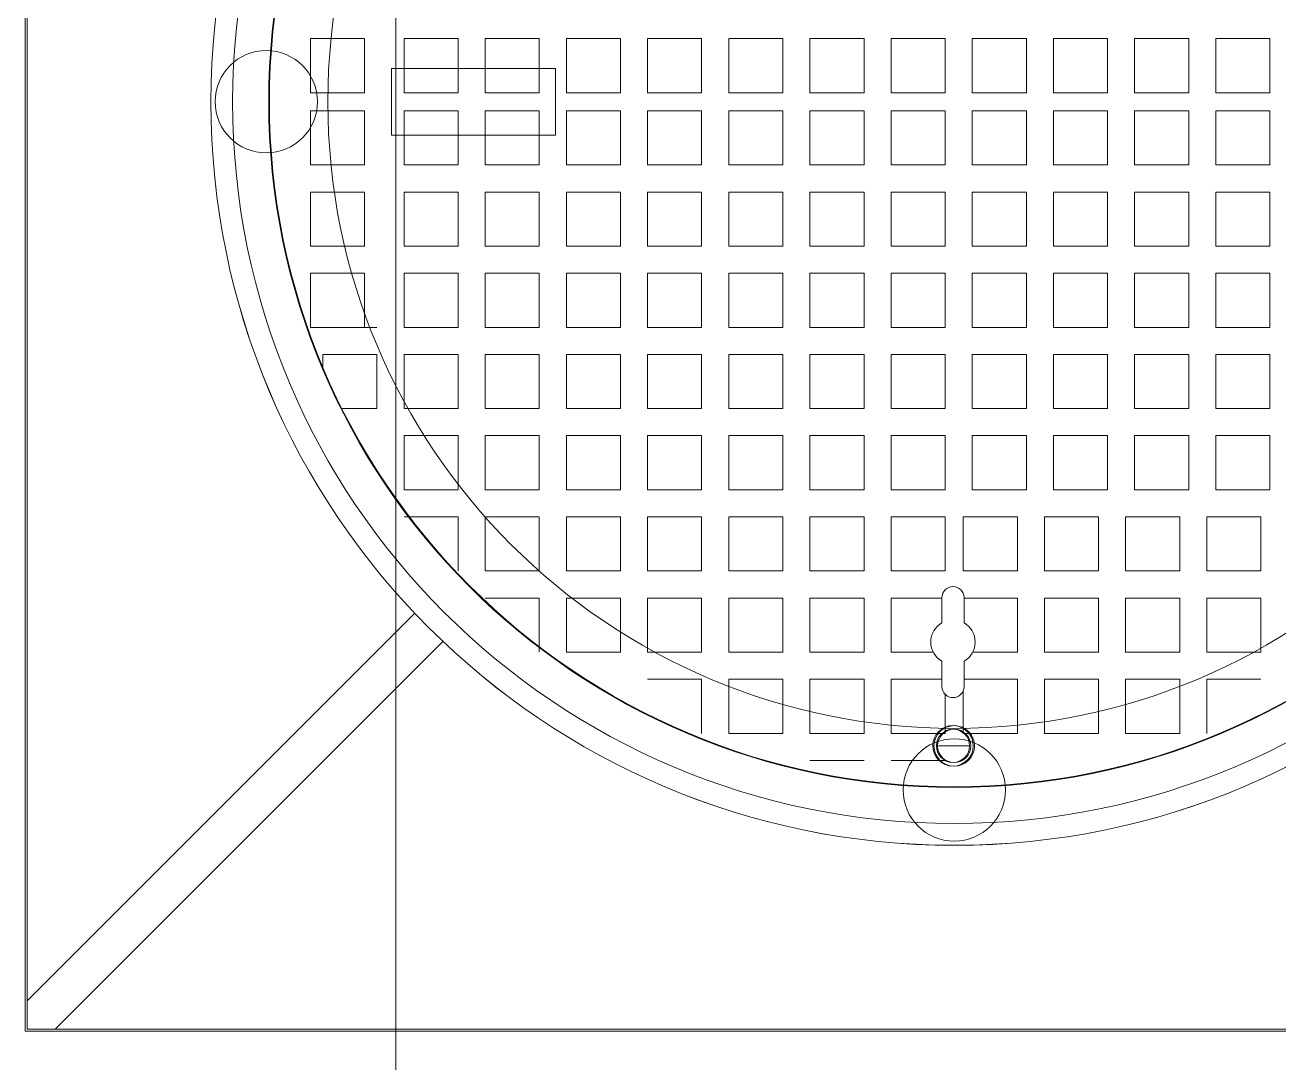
# Model space of a CAD drawing. Header units: millimetres. Extents: x 5356 to 209803, y -16346 to 109894.
# Drawn here: x 87933 to 88608, y 19720 to 20278 of the extents above; entities that cross this region are included whole.
import ezdxf

# ---------------------------------------------------------------- set-up
doc = ezdxf.new("R2010")
doc.units = ezdxf.units.MM
doc.layers.add('G-IMPT', color=8, linetype='Continuous', lineweight=9)
doc.layers.add('M-EQPM', color=50, linetype='Continuous', lineweight=9)

# ---------------------------------------------------------------- blocks, each defined once
blk = doc.blocks.new('TKTC_NAP THAM BE XLNT_260130 - TKTC_XREF_260130_NAP THAM BE XLNT_dwg_TTT-HOOD ACCESS - TTT-HOOD ACCESS-1904605-MB BỂ XLNT 2 HẦM 1-3399785-TKCS_MB ĐỊNH VỊ MỐC TỌA ĐỘ CÔNG TRÌNH')
at = {"layer": 'G-IMPT'}
for p, q in [((169.97, -310.96), (169.97, -311.04)), ((16.21, -363.03), (0.08, -363.03))]:
    blk.add_line(p, q, dxfattribs=at)
at = {"layer": 'G-IMPT', "flags": 128}
for points in [[(-318.05, -1.1), (-348.05, -1.1), (-348.05, 28.9), (-318.05, 28.9), (-318.05, -1.1), (-348.05, -1.1), (-348.05, 28.9), (-318.05, 28.9)], [(-266.19, -1.1), (-266.19, 28.9), (-296.19, 28.9), (-296.19, -1.1), (-266.19, -1.1), (-296.19, -1.1), (-296.19, 28.9), (-266.19, 28.9)], [(-221.19, -1.1), (-221.19, 28.9), (-251.19, 28.9), (-251.19, -1.1), (-221.19, -1.1), (-251.19, -1.1), (-251.19, 28.9), (-221.19, 28.9)], [(-176.19, -1.1), (-176.19, 28.9), (-206.19, 28.9), (-206.19, -1.1), (-176.19, -1.1), (-206.19, -1.1), (-206.19, 28.9), (-176.19, 28.9)], [(-131.19, -1.1), (-131.19, 28.9), (-161.19, 28.9), (-161.19, -1.1), (-131.19, -1.1), (-161.19, -1.1), (-161.19, 28.9), (-131.19, 28.9)], [(-86.19, -1.1), (-116.19, -1.1), (-116.19, 28.9), (-86.19, 28.9), (-86.19, -1.1), (-116.19, -1.1), (-116.19, 28.9), (-86.19, 28.9)], [(-41.19, -1.1), (-71.19, -1.1), (-71.19, 28.9), (-41.19, 28.9), (-41.19, -1.1), (-71.19, -1.1), (-71.19, 28.9), (-41.19, 28.9)], [(3.81, -1.1), (-26.19, -1.1), (-26.19, 28.9), (3.81, 28.9), (3.81, -1.1), (-26.19, -1.1), (-26.19, 28.9), (3.81, 28.9)], [(48.81, -1.1), (18.81, -1.1), (18.81, 28.9), (48.81, 28.9), (48.81, -1.1), (18.81, -1.1), (18.81, 28.9), (48.81, 28.9)], [(93.81, -1.1), (63.81, -1.1), (63.81, 28.9), (93.81, 28.9), (93.81, -1.1), (63.81, -1.1), (63.81, 28.9), (93.81, 28.9)], [(138.81, -1.1), (108.81, -1.1), (108.81, 28.9), (138.81, 28.9), (138.81, -1.1), (108.81, -1.1), (108.81, 28.9), (138.81, 28.9)], [(183.81, -1.1), (153.81, -1.1), (153.81, 28.9), (183.81, 28.9), (183.81, -1.1), (153.81, -1.1), (153.81, 28.9), (183.81, 28.9)], [(-318.05, -41.1), (-318.05, -11.1), (-348.05, -11.1), (-348.05, -41.1), (-318.05, -41.1), (-348.05, -41.1), (-348.05, -11.1), (-318.05, -11.1)], [(-266.19, -41.1), (-266.19, -11.1), (-296.19, -11.1), (-296.19, -41.1), (-266.19, -41.1), (-296.19, -41.1), (-296.19, -11.1), (-266.19, -11.1)], [(-221.19, -41.1), (-251.19, -41.1), (-251.19, -11.1), (-221.19, -11.1)], [(-176.19, -41.1), (-206.19, -41.1), (-206.19, -11.1), (-176.19, -11.1), (-176.19, -41.1), (-206.19, -41.1), (-206.19, -11.1), (-176.19, -11.1)], [(-131.19, -41.1), (-131.19, -11.1), (-161.19, -11.1), (-161.19, -41.1), (-131.19, -41.1), (-131.19, -11.1), (-161.19, -11.1), (-161.19, -41.1), (-131.19, -41.1), (-131.19, -11.1), (-161.19, -11.1), (-161.19, -41.1), (-131.19, -41.1), (-131.19, -11.1), (-161.19, -11.1), (-161.19, -41.1), (-131.19, -41.1), (-131.19, -11.1), (-161.19, -11.1), (-161.19, -41.1), (-131.19, -41.1), (-131.19, -11.1), (-161.19, -11.1), (-161.19, -41.1), (-131.19, -41.1), (-131.19, -11.1), (-161.19, -11.1), (-161.19, -41.1), (-131.19, -41.1), (-131.19, -11.1), (-161.19, -11.1), (-161.19, -41.1), (-131.19, -41.1), (-131.19, -11.1), (-161.19, -11.1), (-161.19, -41.1), (-131.19, -41.1), (-131.19, -11.1), (-161.19, -11.1), (-161.19, -41.1), (-131.19, -41.1), (-161.19, -41.1), (-161.19, -11.1), (-131.19, -11.1), (-131.19, -41.1), (-161.19, -41.1), (-161.19, -11.1), (-131.19, -11.1)], [(-86.19, -41.1), (-116.19, -41.1), (-116.19, -11.1), (-86.19, -11.1), (-86.19, -41.1), (-116.19, -41.1), (-116.19, -11.1), (-86.19, -11.1), (-86.19, -41.1), (-116.19, -41.1), (-116.19, -11.1), (-86.19, -11.1), (-86.19, -41.1), (-116.19, -41.1), (-116.19, -11.1), (-86.19, -11.1), (-86.19, -41.1), (-116.19, -41.1), (-116.19, -11.1), (-86.19, -11.1), (-86.19, -41.1), (-116.19, -41.1), (-116.19, -11.1), (-86.19, -11.1), (-86.19, -41.1), (-116.19, -41.1), (-116.19, -11.1), (-86.19, -11.1), (-86.19, -41.1), (-116.19, -41.1), (-116.19, -11.1), (-86.19, -11.1), (-86.19, -41.1), (-116.19, -41.1), (-116.19, -11.1), (-86.19, -11.1), (-86.19, -41.1), (-116.19, -41.1), (-116.19, -11.1), (-86.19, -11.1), (-86.19, -41.1), (-116.19, -41.1), (-116.19, -11.1), (-86.19, -11.1)], [(-41.19, -41.1), (-71.19, -41.1), (-71.19, -11.1), (-41.19, -11.1), (-41.19, -41.1), (-71.19, -41.1), (-71.19, -11.1), (-41.19, -11.1), (-41.19, -41.1), (-71.19, -41.1), (-71.19, -11.1), (-41.19, -11.1), (-41.19, -41.1), (-71.19, -41.1), (-71.19, -11.1), (-41.19, -11.1), (-41.19, -41.1), (-71.19, -41.1), (-71.19, -11.1), (-41.19, -11.1), (-41.19, -41.1), (-71.19, -41.1), (-71.19, -11.1), (-41.19, -11.1), (-41.19, -41.1), (-71.19, -41.1), (-71.19, -11.1), (-41.19, -11.1), (-41.19, -41.1), (-71.19, -41.1), (-71.19, -11.1), (-41.19, -11.1), (-41.19, -41.1), (-71.19, -41.1), (-71.19, -11.1), (-41.19, -11.1), (-41.19, -41.1), (-71.19, -41.1), (-71.19, -11.1), (-41.19, -11.1), (-41.19, -41.1), (-71.19, -41.1), (-71.19, -11.1), (-41.19, -11.1)], [(3.81, -41.1), (-26.19, -41.1), (-26.19, -11.1), (3.81, -11.1), (3.81, -41.1), (-26.19, -41.1), (-26.19, -11.1), (3.81, -11.1), (3.81, -41.1), (-26.19, -41.1), (-26.19, -11.1), (3.81, -11.1), (3.81, -41.1), (-26.19, -41.1), (-26.19, -11.1), (3.81, -11.1), (3.81, -41.1), (-26.19, -41.1), (-26.19, -11.1), (3.81, -11.1), (3.81, -41.1), (-26.19, -41.1), (-26.19, -11.1), (3.81, -11.1), (3.81, -41.1), (-26.19, -41.1), (-26.19, -11.1), (3.81, -11.1), (3.81, -41.1), (-26.19, -41.1), (-26.19, -11.1), (3.81, -11.1), (3.81, -41.1), (-26.19, -41.1), (-26.19, -11.1), (3.81, -11.1), (3.81, -41.1), (-26.19, -41.1), (-26.19, -11.1), (3.81, -11.1), (3.81, -41.1), (-26.19, -41.1), (-26.19, -11.1), (3.81, -11.1)], [(48.81, -41.1), (18.81, -41.1), (18.81, -11.1), (48.81, -11.1), (48.81, -41.1), (18.81, -41.1), (18.81, -11.1), (48.81, -11.1), (48.81, -41.1), (18.81, -41.1), (18.81, -11.1), (48.81, -11.1), (48.81, -41.1), (18.81, -41.1), (18.81, -11.1), (48.81, -11.1), (48.81, -41.1), (18.81, -41.1), (18.81, -11.1), (48.81, -11.1), (48.81, -41.1), (18.81, -41.1), (18.81, -11.1), (48.81, -11.1), (48.81, -41.1), (18.81, -41.1), (18.81, -11.1), (48.81, -11.1), (48.81, -41.1), (18.81, -41.1), (18.81, -11.1), (48.81, -11.1), (48.81, -41.1), (18.81, -41.1), (18.81, -11.1), (48.81, -11.1), (48.81, -41.1), (18.81, -41.1), (18.81, -11.1), (48.81, -11.1), (48.81, -41.1), (18.81, -41.1), (18.81, -11.1), (48.81, -11.1)], [(93.81, -41.1), (63.81, -41.1), (63.81, -11.1), (93.81, -11.1), (93.81, -41.1), (63.81, -41.1), (63.81, -11.1), (93.81, -11.1), (93.81, -41.1), (63.81, -41.1), (63.81, -11.1), (93.81, -11.1), (93.81, -41.1), (63.81, -41.1), (63.81, -11.1), (93.81, -11.1), (93.81, -41.1), (63.81, -41.1), (63.81, -11.1), (93.81, -11.1), (93.81, -41.1), (63.81, -41.1), (63.81, -11.1), (93.81, -11.1), (93.81, -41.1), (63.81, -41.1), (63.81, -11.1), (93.81, -11.1), (93.81, -41.1), (63.81, -41.1), (63.81, -11.1), (93.81, -11.1), (93.81, -41.1), (63.81, -41.1), (63.81, -11.1), (93.81, -11.1), (93.81, -41.1), (63.81, -41.1), (63.81, -11.1), (93.81, -11.1), (93.81, -41.1), (63.81, -41.1), (63.81, -11.1), (93.81, -11.1)], [(138.81, -41.1), (108.81, -41.1), (108.81, -11.1), (138.81, -11.1), (138.81, -41.1), (108.81, -41.1), (108.81, -11.1), (138.81, -11.1), (138.81, -41.1), (108.81, -41.1), (108.81, -11.1), (138.81, -11.1), (138.81, -41.1), (108.81, -41.1), (108.81, -11.1), (138.81, -11.1), (138.81, -41.1), (108.81, -41.1), (108.81, -11.1), (138.81, -11.1), (138.81, -41.1), (108.81, -41.1), (108.81, -11.1), (138.81, -11.1), (138.81, -41.1), (108.81, -41.1), (108.81, -11.1), (138.81, -11.1), (138.81, -41.1), (108.81, -41.1), (108.81, -11.1), (138.81, -11.1), (138.81, -41.1), (108.81, -41.1), (108.81, -11.1), (138.81, -11.1), (138.81, -41.1), (108.81, -41.1), (108.81, -11.1), (138.81, -11.1), (138.81, -41.1), (108.81, -41.1), (108.81, -11.1), (138.81, -11.1)], [(183.81, -41.1), (153.81, -41.1), (153.81, -11.1), (183.81, -11.1), (183.81, -41.1), (153.81, -41.1), (153.81, -11.1), (183.81, -11.1), (183.81, -41.1), (153.81, -41.1), (153.81, -11.1), (183.81, -11.1), (183.81, -41.1), (153.81, -41.1), (153.81, -11.1), (183.81, -11.1), (183.81, -41.1), (153.81, -41.1), (153.81, -11.1), (183.81, -11.1), (183.81, -41.1), (153.81, -41.1), (153.81, -11.1), (183.81, -11.1), (183.81, -41.1), (153.81, -41.1), (153.81, -11.1), (183.81, -11.1), (183.81, -41.1), (153.81, -41.1), (153.81, -11.1), (183.81, -11.1), (183.81, -41.1), (153.81, -41.1), (153.81, -11.1), (183.81, -11.1), (183.81, -41.1), (153.81, -41.1), (153.81, -11.1), (183.81, -11.1), (183.81, -41.1), (153.81, -41.1), (153.81, -11.1), (183.81, -11.1)], [(-318.05, -86.1), (-348.05, -86.1), (-348.05, -56.1), (-318.05, -56.1), (-318.05, -86.1), (-348.05, -86.1), (-348.05, -56.1), (-318.05, -56.1), (-318.05, -86.1), (-348.05, -86.1), (-348.05, -56.1), (-318.05, -56.1), (-318.05, -86.1), (-348.05, -86.1), (-348.05, -56.1), (-318.05, -56.1)], [(-266.19, -86.1), (-296.19, -86.1), (-296.19, -56.1), (-266.19, -56.1), (-266.19, -86.1), (-296.19, -86.1), (-296.19, -56.1), (-266.19, -56.1), (-266.19, -86.1), (-296.19, -86.1), (-296.19, -56.1), (-266.19, -56.1), (-266.19, -86.1), (-296.19, -86.1), (-296.19, -56.1), (-266.19, -56.1)], [(-221.19, -86.1), (-251.19, -86.1), (-251.19, -56.1), (-221.19, -56.1), (-221.19, -86.1), (-251.19, -86.1), (-251.19, -56.1), (-221.19, -56.1)], [(-176.19, -86.1), (-206.19, -86.1), (-206.19, -56.1), (-176.19, -56.1), (-176.19, -86.1), (-206.19, -86.1), (-206.19, -56.1), (-176.19, -56.1), (-176.19, -86.1), (-206.19, -86.1), (-206.19, -56.1), (-176.19, -56.1)], [(-131.19, -86.1), (-131.19, -56.1), (-161.19, -56.1), (-161.19, -86.1), (-131.19, -86.1), (-131.19, -56.1), (-161.19, -56.1), (-161.19, -86.1), (-131.19, -86.1), (-161.19, -86.1), (-161.19, -56.1), (-131.19, -56.1), (-131.19, -86.1), (-161.19, -86.1), (-161.19, -56.1), (-131.19, -56.1), (-131.19, -86.1), (-161.19, -86.1), (-161.19, -56.1), (-131.19, -56.1), (-131.19, -86.1), (-161.19, -86.1), (-161.19, -56.1), (-131.19, -56.1), (-131.19, -86.1), (-161.19, -86.1), (-161.19, -56.1), (-131.19, -56.1), (-131.19, -86.1), (-161.19, -86.1), (-161.19, -56.1), (-131.19, -56.1), (-131.19, -86.1), (-161.19, -86.1), (-161.19, -56.1), (-131.19, -56.1), (-131.19, -86.1), (-161.19, -86.1), (-161.19, -56.1), (-131.19, -56.1), (-131.19, -86.1), (-161.19, -86.1), (-161.19, -56.1), (-131.19, -56.1), (-131.19, -86.1), (-161.19, -86.1), (-161.19, -56.1), (-131.19, -56.1)], [(-86.19, -86.1), (-116.19, -86.1), (-116.19, -56.1), (-86.19, -56.1), (-86.19, -86.1), (-116.19, -86.1), (-116.19, -56.1), (-86.19, -56.1), (-86.19, -86.1), (-116.19, -86.1), (-116.19, -56.1), (-86.19, -56.1), (-86.19, -86.1), (-116.19, -86.1), (-116.19, -56.1), (-86.19, -56.1), (-86.19, -86.1), (-116.19, -86.1), (-116.19, -56.1), (-86.19, -56.1), (-86.19, -86.1), (-116.19, -86.1), (-116.19, -56.1), (-86.19, -56.1), (-86.19, -86.1), (-116.19, -86.1), (-116.19, -56.1), (-86.19, -56.1), (-86.19, -86.1), (-116.19, -86.1), (-116.19, -56.1), (-86.19, -56.1)], [(-41.19, -86.1), (-41.19, -56.1), (-71.19, -56.1), (-71.19, -86.1), (-41.19, -86.1), (-41.19, -56.1), (-71.19, -56.1), (-71.19, -86.1), (-41.19, -86.1), (-41.19, -56.1), (-71.19, -56.1), (-71.19, -86.1), (-41.19, -86.1), (-41.19, -56.1), (-71.19, -56.1), (-71.19, -86.1), (-41.19, -86.1), (-71.19, -86.1), (-71.19, -56.1), (-41.19, -56.1), (-41.19, -86.1), (-71.19, -86.1), (-71.19, -56.1), (-41.19, -56.1), (-41.19, -86.1), (-71.19, -86.1), (-71.19, -56.1), (-41.19, -56.1), (-41.19, -86.1), (-71.19, -86.1), (-71.19, -56.1), (-41.19, -56.1)], [(3.81, -86.1), (3.81, -56.1), (-26.19, -56.1), (-26.19, -86.1), (3.81, -86.1), (3.81, -56.1), (-26.19, -56.1), (-26.19, -86.1), (3.81, -86.1), (3.81, -56.1), (-26.19, -56.1), (-26.19, -86.1), (3.81, -86.1), (3.81, -56.1), (-26.19, -56.1), (-26.19, -86.1), (3.81, -86.1), (-26.19, -86.1), (-26.19, -56.1), (3.81, -56.1), (3.81, -86.1), (-26.19, -86.1), (-26.19, -56.1), (3.81, -56.1), (3.81, -86.1), (-26.19, -86.1), (-26.19, -56.1), (3.81, -56.1), (3.81, -86.1), (-26.19, -86.1), (-26.19, -56.1), (3.81, -56.1)], [(48.81, -86.1), (48.81, -56.1), (18.81, -56.1), (18.81, -86.1), (48.81, -86.1), (48.81, -56.1), (18.81, -56.1), (18.81, -86.1), (48.81, -86.1), (48.81, -56.1), (18.81, -56.1), (18.81, -86.1), (48.81, -86.1), (48.81, -56.1), (18.81, -56.1), (18.81, -86.1), (48.81, -86.1), (18.81, -86.1), (18.81, -56.1), (48.81, -56.1), (48.81, -86.1), (18.81, -86.1), (18.81, -56.1), (48.81, -56.1), (48.81, -86.1), (18.81, -86.1), (18.81, -56.1), (48.81, -56.1), (48.81, -86.1), (18.81, -86.1), (18.81, -56.1), (48.81, -56.1)], [(93.81, -86.1), (93.81, -56.1), (63.81, -56.1), (63.81, -86.1), (93.81, -86.1), (93.81, -56.1), (63.81, -56.1), (63.81, -86.1), (93.81, -86.1), (93.81, -56.1), (63.81, -56.1), (63.81, -86.1), (93.81, -86.1), (93.81, -56.1), (63.81, -56.1), (63.81, -86.1), (93.81, -86.1), (63.81, -86.1), (63.81, -56.1), (93.81, -56.1), (93.81, -86.1), (63.81, -86.1), (63.81, -56.1), (93.81, -56.1), (93.81, -86.1), (63.81, -86.1), (63.81, -56.1), (93.81, -56.1), (93.81, -86.1), (63.81, -86.1), (63.81, -56.1), (93.81, -56.1)], [(138.81, -86.1), (138.81, -56.1), (108.81, -56.1), (108.81, -86.1), (138.81, -86.1), (138.81, -56.1), (108.81, -56.1), (108.81, -86.1), (138.81, -86.1), (138.81, -56.1), (108.81, -56.1), (108.81, -86.1), (138.81, -86.1), (138.81, -56.1), (108.81, -56.1), (108.81, -86.1), (138.81, -86.1), (108.81, -86.1), (108.81, -56.1), (138.81, -56.1), (138.81, -86.1), (108.81, -86.1), (108.81, -56.1), (138.81, -56.1), (138.81, -86.1), (108.81, -86.1), (108.81, -56.1), (138.81, -56.1), (138.81, -86.1), (108.81, -86.1), (108.81, -56.1), (138.81, -56.1)], [(183.81, -86.1), (183.81, -56.1), (153.81, -56.1), (153.81, -86.1), (183.81, -86.1), (183.81, -56.1), (153.81, -56.1), (153.81, -86.1), (183.81, -86.1), (183.81, -56.1), (153.81, -56.1), (153.81, -86.1), (183.81, -86.1), (183.81, -56.1), (153.81, -56.1), (153.81, -86.1), (183.81, -86.1), (153.81, -86.1), (153.81, -56.1), (183.81, -56.1), (183.81, -86.1), (153.81, -86.1), (153.81, -56.1), (183.81, -56.1), (183.81, -86.1), (153.81, -86.1), (153.81, -56.1), (183.81, -56.1), (183.81, -86.1), (153.81, -86.1), (153.81, -56.1), (183.81, -56.1)], [(-318.05, -131.1), (-348.05, -131.1), (-348.05, -101.1), (-318.05, -101.1), (-318.05, -131.1), (-348.05, -131.1), (-348.05, -101.1), (-318.05, -101.1), (-318.05, -131.1), (-348.05, -131.1), (-348.05, -101.1), (-318.05, -101.1), (-318.05, -131.1), (-348.05, -131.1), (-348.05, -101.1), (-318.05, -101.1), (-318.05, -131.1), (-348.05, -131.1), (-348.05, -101.1), (-318.05, -101.1), (-318.05, -131.1), (-348.05, -131.1), (-348.05, -101.1), (-318.05, -101.1)], [(-266.19, -131.1), (-266.19, -101.1), (-296.19, -101.1), (-296.19, -131.1), (-266.19, -131.1), (-296.19, -131.1), (-296.19, -101.1), (-266.19, -101.1), (-266.19, -131.1), (-296.19, -131.1), (-296.19, -101.1), (-266.19, -101.1), (-266.19, -131.1), (-296.19, -131.1), (-296.19, -101.1), (-266.19, -101.1), (-266.19, -131.1), (-296.19, -131.1), (-296.19, -101.1), (-266.19, -101.1), (-266.19, -131.1), (-296.19, -131.1), (-296.19, -101.1), (-266.19, -101.1)], [(-221.19, -131.1), (-221.19, -101.1), (-251.19, -101.1), (-251.19, -131.1), (-221.19, -131.1), (-251.19, -131.1), (-251.19, -101.1), (-221.19, -101.1), (-221.19, -131.1), (-251.19, -131.1), (-251.19, -101.1), (-221.19, -101.1), (-221.19, -131.1), (-251.19, -131.1), (-251.19, -101.1), (-221.19, -101.1), (-221.19, -131.1), (-251.19, -131.1), (-251.19, -101.1), (-221.19, -101.1), (-221.19, -131.1), (-251.19, -131.1), (-251.19, -101.1), (-221.19, -101.1), (-221.19, -131.1), (-251.19, -131.1), (-251.19, -101.1), (-221.19, -101.1), (-221.19, -131.1), (-251.19, -131.1), (-251.19, -101.1), (-221.19, -101.1)], [(-176.19, -131.1), (-176.19, -101.1), (-206.19, -101.1), (-206.19, -131.1), (-176.19, -131.1), (-176.19, -101.1), (-206.19, -101.1), (-206.19, -131.1), (-176.19, -131.1), (-176.19, -101.1), (-206.19, -101.1), (-206.19, -131.1), (-176.19, -131.1), (-176.19, -101.1), (-206.19, -101.1), (-206.19, -131.1), (-176.19, -131.1), (-176.19, -101.1), (-206.19, -101.1), (-206.19, -131.1), (-176.19, -131.1), (-176.19, -101.1), (-206.19, -101.1), (-206.19, -131.1), (-176.19, -131.1), (-176.19, -101.1), (-206.19, -101.1), (-206.19, -131.1), (-176.19, -131.1), (-206.19, -131.1), (-206.19, -101.1), (-176.19, -101.1)], [(-131.19, -131.1), (-131.19, -101.1), (-161.19, -101.1), (-161.19, -131.1), (-131.19, -131.1), (-131.19, -101.1), (-161.19, -101.1), (-161.19, -131.1), (-131.19, -131.1), (-131.19, -101.1), (-161.19, -101.1), (-161.19, -131.1), (-131.19, -131.1), (-131.19, -101.1), (-161.19, -101.1), (-161.19, -131.1), (-131.19, -131.1), (-131.19, -101.1), (-161.19, -101.1), (-161.19, -131.1), (-131.19, -131.1), (-131.19, -101.1), (-161.19, -101.1), (-161.19, -131.1), (-131.19, -131.1), (-131.19, -101.1), (-161.19, -101.1), (-161.19, -131.1), (-131.19, -131.1), (-161.19, -131.1), (-161.19, -101.1), (-131.19, -101.1)], [(-86.19, -131.1), (-116.19, -131.1), (-116.19, -101.1), (-86.19, -101.1), (-86.19, -131.1), (-116.19, -131.1), (-116.19, -101.1), (-86.19, -101.1), (-86.19, -131.1), (-116.19, -131.1), (-116.19, -101.1), (-86.19, -101.1), (-86.19, -131.1), (-116.19, -131.1), (-116.19, -101.1), (-86.19, -101.1), (-86.19, -131.1), (-116.19, -131.1), (-116.19, -101.1), (-86.19, -101.1), (-86.19, -131.1), (-116.19, -131.1), (-116.19, -101.1), (-86.19, -101.1), (-86.19, -131.1), (-116.19, -131.1), (-116.19, -101.1), (-86.19, -101.1), (-86.19, -131.1), (-116.19, -131.1), (-116.19, -101.1), (-86.19, -101.1)], [(-41.19, -131.1), (-41.19, -101.1), (-71.19, -101.1), (-71.19, -131.1), (-41.19, -131.1), (-41.19, -101.1), (-71.19, -101.1), (-71.19, -131.1), (-41.19, -131.1), (-41.19, -101.1), (-71.19, -101.1), (-71.19, -131.1), (-41.19, -131.1), (-41.19, -101.1), (-71.19, -101.1), (-71.19, -131.1), (-41.19, -131.1), (-41.19, -101.1), (-71.19, -101.1), (-71.19, -131.1), (-41.19, -131.1), (-41.19, -101.1), (-71.19, -101.1), (-71.19, -131.1), (-41.19, -131.1), (-41.19, -101.1), (-71.19, -101.1), (-71.19, -131.1), (-41.19, -131.1), (-71.19, -131.1), (-71.19, -101.1), (-41.19, -101.1)], [(3.81, -131.1), (3.81, -101.1), (-26.19, -101.1), (-26.19, -131.1), (3.81, -131.1), (3.81, -101.1), (-26.19, -101.1), (-26.19, -131.1), (3.81, -131.1), (3.81, -101.1), (-26.19, -101.1), (-26.19, -131.1), (3.81, -131.1), (3.81, -101.1), (-26.19, -101.1), (-26.19, -131.1), (3.81, -131.1), (3.81, -101.1), (-26.19, -101.1), (-26.19, -131.1), (3.81, -131.1), (3.81, -101.1), (-26.19, -101.1), (-26.19, -131.1), (3.81, -131.1), (3.81, -101.1), (-26.19, -101.1), (-26.19, -131.1), (3.81, -131.1), (-26.19, -131.1), (-26.19, -101.1), (3.81, -101.1)], [(48.81, -131.1), (48.81, -101.1), (18.81, -101.1), (18.81, -131.1), (48.81, -131.1), (48.81, -101.1), (18.81, -101.1), (18.81, -131.1), (48.81, -131.1), (48.81, -101.1), (18.81, -101.1), (18.81, -131.1), (48.81, -131.1), (48.81, -101.1), (18.81, -101.1), (18.81, -131.1), (48.81, -131.1), (48.81, -101.1), (18.81, -101.1), (18.81, -131.1), (48.81, -131.1), (48.81, -101.1), (18.81, -101.1), (18.81, -131.1), (48.81, -131.1), (48.81, -101.1), (18.81, -101.1), (18.81, -131.1), (48.81, -131.1), (18.81, -131.1), (18.81, -101.1), (48.81, -101.1)], [(93.81, -131.1), (63.81, -131.1), (63.81, -101.1), (93.81, -101.1), (93.81, -131.1), (63.81, -131.1), (63.81, -101.1), (93.81, -101.1), (93.81, -131.1), (63.81, -131.1), (63.81, -101.1), (93.81, -101.1), (93.81, -131.1), (63.81, -131.1), (63.81, -101.1), (93.81, -101.1), (93.81, -131.1), (63.81, -131.1), (63.81, -101.1), (93.81, -101.1), (93.81, -131.1), (63.81, -131.1), (63.81, -101.1), (93.81, -101.1), (93.81, -131.1), (63.81, -131.1), (63.81, -101.1), (93.81, -101.1), (93.81, -131.1), (63.81, -131.1), (63.81, -101.1), (93.81, -101.1)], [(138.81, -131.1), (138.81, -101.1), (108.81, -101.1), (108.81, -131.1), (138.81, -131.1), (138.81, -101.1), (108.81, -101.1), (108.81, -131.1), (138.81, -131.1), (138.81, -101.1), (108.81, -101.1), (108.81, -131.1), (138.81, -131.1), (138.81, -101.1), (108.81, -101.1), (108.81, -131.1), (138.81, -131.1), (138.81, -101.1), (108.81, -101.1), (108.81, -131.1), (138.81, -131.1), (138.81, -101.1), (108.81, -101.1), (108.81, -131.1), (138.81, -131.1), (138.81, -101.1), (108.81, -101.1), (108.81, -131.1), (138.81, -131.1), (108.81, -131.1), (108.81, -101.1), (138.81, -101.1)], [(183.81, -131.1), (183.81, -101.1), (153.81, -101.1), (153.81, -131.1), (183.81, -131.1), (183.81, -101.1), (153.81, -101.1), (153.81, -131.1), (183.81, -131.1), (183.81, -101.1), (153.81, -101.1), (153.81, -131.1), (183.81, -131.1), (183.81, -101.1), (153.81, -101.1), (153.81, -131.1), (183.81, -131.1), (183.81, -101.1), (153.81, -101.1), (153.81, -131.1), (183.81, -131.1), (183.81, -101.1), (153.81, -101.1), (153.81, -131.1), (183.81, -131.1), (183.81, -101.1), (153.81, -101.1), (153.81, -131.1), (183.81, -131.1), (153.81, -131.1), (153.81, -101.1), (183.81, -101.1)], [(-341.19, -131.1), (-311.19, -131.1), (-341.19, -131.1), (-311.19, -131.1), (-341.19, -131.1), (-311.19, -131.1)], [(-331.04, -176.1), (-311.19, -176.1), (-311.19, -146.1), (-341.19, -146.1), (-341.19, -154.09), (-341.19, -146.1), (-311.19, -146.1), (-311.19, -176.1), (-331.04, -176.1), (-311.19, -176.1)], [(-311.19, -176.1), (-311.19, -146.1), (-341.19, -146.1), (-341.19, -154.09), (-341.19, -146.1), (-311.19, -146.1)], [(-266.19, -176.1), (-296.19, -176.1), (-296.19, -146.1), (-266.19, -146.1), (-266.19, -176.1), (-296.19, -176.1), (-296.19, -146.1), (-266.19, -146.1), (-266.19, -176.1), (-296.19, -176.1), (-296.19, -146.1), (-266.19, -146.1), (-266.19, -176.1), (-296.19, -176.1), (-296.19, -146.1), (-266.19, -146.1)], [(-221.19, -176.1), (-251.19, -176.1), (-251.19, -146.1), (-221.19, -146.1), (-221.19, -176.1), (-251.19, -176.1), (-251.19, -146.1), (-221.19, -146.1), (-221.19, -176.1), (-251.19, -176.1), (-251.19, -146.1), (-221.19, -146.1), (-221.19, -176.1), (-251.19, -176.1), (-251.19, -146.1), (-221.19, -146.1), (-221.19, -176.1), (-251.19, -176.1), (-251.19, -146.1), (-221.19, -146.1), (-221.19, -176.1), (-251.19, -176.1), (-251.19, -146.1), (-221.19, -146.1), (-221.19, -176.1), (-251.19, -176.1), (-251.19, -146.1), (-221.19, -146.1), (-221.19, -176.1), (-251.19, -176.1), (-251.19, -146.1), (-221.19, -146.1), (-221.19, -176.1), (-251.19, -176.1), (-251.19, -146.1), (-221.19, -146.1)], [(-176.19, -176.1), (-206.19, -176.1), (-206.19, -146.1), (-176.19, -146.1), (-176.19, -176.1), (-206.19, -176.1), (-206.19, -146.1), (-176.19, -146.1), (-176.19, -176.1), (-206.19, -176.1), (-206.19, -146.1), (-176.19, -146.1), (-176.19, -176.1), (-206.19, -176.1), (-206.19, -146.1), (-176.19, -146.1), (-176.19, -176.1), (-206.19, -176.1), (-206.19, -146.1), (-176.19, -146.1), (-176.19, -176.1), (-206.19, -176.1), (-206.19, -146.1), (-176.19, -146.1), (-176.19, -176.1), (-206.19, -176.1), (-206.19, -146.1), (-176.19, -146.1), (-176.19, -176.1), (-206.19, -176.1), (-206.19, -146.1), (-176.19, -146.1), (-176.19, -176.1), (-206.19, -176.1), (-206.19, -146.1), (-176.19, -146.1)], [(-131.19, -176.1), (-161.19, -176.1), (-161.19, -146.1), (-131.19, -146.1), (-131.19, -176.1), (-161.19, -176.1), (-161.19, -146.1), (-131.19, -146.1), (-131.19, -176.1), (-161.19, -176.1), (-161.19, -146.1), (-131.19, -146.1), (-131.19, -176.1), (-161.19, -176.1), (-161.19, -146.1), (-131.19, -146.1), (-131.19, -176.1), (-161.19, -176.1), (-161.19, -146.1), (-131.19, -146.1), (-131.19, -176.1), (-161.19, -176.1), (-161.19, -146.1), (-131.19, -146.1), (-131.19, -176.1), (-161.19, -176.1), (-161.19, -146.1), (-131.19, -146.1), (-131.19, -176.1), (-161.19, -176.1), (-161.19, -146.1), (-131.19, -146.1), (-131.19, -176.1), (-161.19, -176.1), (-161.19, -146.1), (-131.19, -146.1)], [(-86.19, -176.1), (-86.19, -146.1), (-116.19, -146.1), (-116.19, -176.1), (-86.19, -176.1), (-86.19, -146.1), (-116.19, -146.1), (-116.19, -176.1), (-86.19, -176.1), (-86.19, -146.1), (-116.19, -146.1), (-116.19, -176.1), (-86.19, -176.1), (-86.19, -146.1), (-116.19, -146.1), (-116.19, -176.1), (-86.19, -176.1), (-86.19, -146.1), (-116.19, -146.1), (-116.19, -176.1), (-86.19, -176.1), (-86.19, -146.1), (-116.19, -146.1), (-116.19, -176.1), (-86.19, -176.1), (-86.19, -146.1), (-116.19, -146.1), (-116.19, -176.1), (-86.19, -176.1), (-116.19, -176.1), (-116.19, -146.1), (-86.19, -146.1), (-86.19, -176.1), (-116.19, -176.1), (-116.19, -146.1), (-86.19, -146.1)], [(-41.19, -176.1), (-71.19, -176.1), (-71.19, -146.1), (-41.19, -146.1), (-41.19, -176.1), (-71.19, -176.1), (-71.19, -146.1), (-41.19, -146.1), (-41.19, -176.1), (-71.19, -176.1), (-71.19, -146.1), (-41.19, -146.1), (-41.19, -176.1), (-71.19, -176.1), (-71.19, -146.1), (-41.19, -146.1), (-41.19, -176.1), (-71.19, -176.1), (-71.19, -146.1), (-41.19, -146.1), (-41.19, -176.1), (-71.19, -176.1), (-71.19, -146.1), (-41.19, -146.1), (-41.19, -176.1), (-71.19, -176.1), (-71.19, -146.1), (-41.19, -146.1), (-41.19, -176.1), (-71.19, -176.1), (-71.19, -146.1), (-41.19, -146.1), (-41.19, -176.1), (-71.19, -176.1), (-71.19, -146.1), (-41.19, -146.1)], [(3.81, -176.1), (-26.19, -176.1), (-26.19, -146.1), (3.81, -146.1), (3.81, -176.1), (-26.19, -176.1), (-26.19, -146.1), (3.81, -146.1), (3.81, -176.1), (-26.19, -176.1), (-26.19, -146.1), (3.81, -146.1), (3.81, -176.1), (-26.19, -176.1), (-26.19, -146.1), (3.81, -146.1), (3.81, -176.1), (-26.19, -176.1), (-26.19, -146.1), (3.81, -146.1), (3.81, -176.1), (-26.19, -176.1), (-26.19, -146.1), (3.81, -146.1), (3.81, -176.1), (-26.19, -176.1), (-26.19, -146.1), (3.81, -146.1), (3.81, -176.1), (-26.19, -176.1), (-26.19, -146.1), (3.81, -146.1), (3.81, -176.1), (-26.19, -176.1), (-26.19, -146.1), (3.81, -146.1)], [(48.81, -176.1), (18.81, -176.1), (18.81, -146.1), (48.81, -146.1), (48.81, -176.1), (18.81, -176.1), (18.81, -146.1), (48.81, -146.1), (48.81, -176.1), (18.81, -176.1), (18.81, -146.1), (48.81, -146.1), (48.81, -176.1), (18.81, -176.1), (18.81, -146.1), (48.81, -146.1), (48.81, -176.1), (18.81, -176.1), (18.81, -146.1), (48.81, -146.1), (48.81, -176.1), (18.81, -176.1), (18.81, -146.1), (48.81, -146.1), (48.81, -176.1), (18.81, -176.1), (18.81, -146.1), (48.81, -146.1), (48.81, -176.1), (18.81, -176.1), (18.81, -146.1), (48.81, -146.1), (48.81, -176.1), (18.81, -176.1), (18.81, -146.1), (48.81, -146.1)], [(93.81, -176.1), (93.81, -146.1), (63.81, -146.1), (63.81, -176.1), (93.81, -176.1), (93.81, -146.1), (63.81, -146.1), (63.81, -176.1), (93.81, -176.1), (93.81, -146.1), (63.81, -146.1), (63.81, -176.1), (93.81, -176.1), (93.81, -146.1), (63.81, -146.1), (63.81, -176.1), (93.81, -176.1), (93.81, -146.1), (63.81, -146.1), (63.81, -176.1), (93.81, -176.1), (93.81, -146.1), (63.81, -146.1), (63.81, -176.1), (93.81, -176.1), (93.81, -146.1), (63.81, -146.1), (63.81, -176.1), (93.81, -176.1), (63.81, -176.1), (63.81, -146.1), (93.81, -146.1), (93.81, -176.1), (63.81, -176.1), (63.81, -146.1), (93.81, -146.1)], [(138.81, -176.1), (108.81, -176.1), (108.81, -146.1), (138.81, -146.1), (138.81, -176.1), (108.81, -176.1), (108.81, -146.1), (138.81, -146.1), (138.81, -176.1), (108.81, -176.1), (108.81, -146.1), (138.81, -146.1), (138.81, -176.1), (108.81, -176.1), (108.81, -146.1), (138.81, -146.1), (138.81, -176.1), (108.81, -176.1), (108.81, -146.1), (138.81, -146.1), (138.81, -176.1), (108.81, -176.1), (108.81, -146.1), (138.81, -146.1), (138.81, -176.1), (108.81, -176.1), (108.81, -146.1), (138.81, -146.1), (138.81, -176.1), (108.81, -176.1), (108.81, -146.1), (138.81, -146.1), (138.81, -176.1), (108.81, -176.1), (108.81, -146.1), (138.81, -146.1)], [(183.81, -176.1), (153.81, -176.1), (153.81, -146.1), (183.81, -146.1), (183.81, -176.1), (153.81, -176.1), (153.81, -146.1), (183.81, -146.1), (183.81, -176.1), (153.81, -176.1), (153.81, -146.1), (183.81, -146.1), (183.81, -176.1), (153.81, -176.1), (153.81, -146.1), (183.81, -146.1), (183.81, -176.1), (153.81, -176.1), (153.81, -146.1), (183.81, -146.1), (183.81, -176.1), (153.81, -176.1), (153.81, -146.1), (183.81, -146.1), (183.81, -176.1), (153.81, -176.1), (153.81, -146.1), (183.81, -146.1), (183.81, -176.1), (153.81, -176.1), (153.81, -146.1), (183.81, -146.1), (183.81, -176.1), (153.81, -176.1), (153.81, -146.1), (183.81, -146.1)], [(-266.19, -221.1), (-296.19, -221.1), (-296.19, -191.1), (-266.19, -191.1), (-266.19, -221.1), (-296.19, -221.1), (-296.19, -191.1), (-266.19, -191.1), (-266.19, -221.1), (-296.19, -221.1), (-296.19, -191.1), (-266.19, -191.1), (-266.19, -221.1), (-296.19, -221.1), (-296.19, -191.1), (-266.19, -191.1)], [(-221.19, -221.1), (-221.19, -191.1), (-251.19, -191.1), (-251.19, -221.1), (-221.19, -221.1), (-221.19, -191.1), (-251.19, -191.1), (-251.19, -221.1), (-221.19, -221.1), (-221.19, -191.1), (-251.19, -191.1), (-251.19, -221.1), (-221.19, -221.1), (-251.19, -221.1), (-251.19, -191.1), (-221.19, -191.1)], [(-176.19, -221.1), (-206.19, -221.1), (-206.19, -191.1), (-176.19, -191.1), (-176.19, -221.1), (-206.19, -221.1), (-206.19, -191.1), (-176.19, -191.1), (-176.19, -221.1), (-206.19, -221.1), (-206.19, -191.1), (-176.19, -191.1), (-176.19, -221.1), (-206.19, -221.1), (-206.19, -191.1), (-176.19, -191.1)], [(-131.19, -221.1), (-161.19, -221.1), (-161.19, -191.1), (-131.19, -191.1), (-131.19, -221.1), (-161.19, -221.1), (-161.19, -191.1), (-131.19, -191.1), (-131.19, -221.1), (-161.19, -221.1), (-161.19, -191.1), (-131.19, -191.1), (-131.19, -221.1), (-161.19, -221.1), (-161.19, -191.1), (-131.19, -191.1)], [(-86.19, -221.1), (-116.19, -221.1), (-116.19, -191.1), (-86.19, -191.1), (-86.19, -221.1), (-116.19, -221.1), (-116.19, -191.1), (-86.19, -191.1), (-86.19, -221.1), (-116.19, -221.1), (-116.19, -191.1), (-86.19, -191.1), (-86.19, -221.1), (-116.19, -221.1), (-116.19, -191.1), (-86.19, -191.1)], [(-41.19, -221.1), (-71.19, -221.1), (-71.19, -191.1), (-41.19, -191.1), (-41.19, -221.1), (-71.19, -221.1), (-71.19, -191.1), (-41.19, -191.1), (-41.19, -221.1), (-71.19, -221.1), (-71.19, -191.1), (-41.19, -191.1), (-41.19, -221.1), (-71.19, -221.1), (-71.19, -191.1), (-41.19, -191.1)], [(3.81, -221.1), (-26.19, -221.1), (-26.19, -191.1), (3.81, -191.1), (3.81, -221.1), (-26.19, -221.1), (-26.19, -191.1), (3.81, -191.1), (3.81, -221.1), (-26.19, -221.1), (-26.19, -191.1), (3.81, -191.1), (3.81, -221.1), (-26.19, -221.1), (-26.19, -191.1), (3.81, -191.1)], [(48.81, -221.1), (18.81, -221.1), (18.81, -191.1), (48.81, -191.1), (48.81, -221.1), (18.81, -221.1), (18.81, -191.1), (48.81, -191.1), (48.81, -221.1), (18.81, -221.1), (18.81, -191.1), (48.81, -191.1), (48.81, -221.1), (18.81, -221.1), (18.81, -191.1), (48.81, -191.1)], [(93.81, -221.1), (63.81, -221.1), (63.81, -191.1), (93.81, -191.1), (93.81, -221.1), (63.81, -221.1), (63.81, -191.1), (93.81, -191.1), (93.81, -221.1), (63.81, -221.1), (63.81, -191.1), (93.81, -191.1), (93.81, -221.1), (63.81, -221.1), (63.81, -191.1), (93.81, -191.1)], [(138.81, -221.1), (108.81, -221.1), (108.81, -191.1), (138.81, -191.1), (138.81, -221.1), (108.81, -221.1), (108.81, -191.1), (138.81, -191.1), (138.81, -221.1), (108.81, -221.1), (108.81, -191.1), (138.81, -191.1), (138.81, -221.1), (108.81, -221.1), (108.81, -191.1), (138.81, -191.1)], [(183.81, -221.1), (153.81, -221.1), (153.81, -191.1), (183.81, -191.1), (183.81, -221.1), (153.81, -221.1), (153.81, -191.1), (183.81, -191.1), (183.81, -221.1), (153.81, -221.1), (153.81, -191.1), (183.81, -191.1), (183.81, -221.1), (153.81, -221.1), (153.81, -191.1), (183.81, -191.1)], [(-266.19, -266.1), (-266.19, -236.1), (-296.19, -236.1), (-266.19, -236.1), (-266.19, -266.1), (-266.19, -236.1), (-296.19, -236.1), (-266.19, -236.1)], [(-266.19, -266.1), (-266.19, -236.1), (-296.19, -236.1), (-266.19, -236.1)], [(-221.19, -266.1), (-251.19, -266.1), (-251.19, -236.1), (-221.19, -236.1), (-221.19, -266.1), (-251.19, -266.1), (-251.19, -236.1), (-221.19, -236.1), (-221.19, -266.1), (-251.19, -266.1), (-251.19, -236.1), (-221.19, -236.1), (-221.19, -266.1), (-251.19, -266.1), (-251.19, -236.1), (-221.19, -236.1), (-221.19, -266.1), (-251.19, -266.1), (-251.19, -236.1), (-221.19, -236.1), (-221.19, -266.1), (-251.19, -266.1), (-251.19, -236.1), (-221.19, -236.1), (-221.19, -266.1), (-251.19, -266.1), (-251.19, -236.1), (-221.19, -236.1), (-221.19, -266.1), (-251.19, -266.1), (-251.19, -236.1), (-221.19, -236.1), (-221.19, -266.1), (-251.19, -266.1), (-251.19, -236.1), (-221.19, -236.1), (-221.19, -266.1), (-251.19, -266.1), (-251.19, -236.1), (-221.19, -236.1), (-221.19, -266.1), (-251.19, -266.1), (-251.19, -236.1), (-221.19, -236.1), (-221.19, -266.1), (-251.19, -266.1), (-251.19, -236.1), (-221.19, -236.1)], [(-176.19, -266.1), (-206.19, -266.1), (-206.19, -236.1), (-176.19, -236.1), (-176.19, -266.1), (-206.19, -266.1), (-206.19, -236.1), (-176.19, -236.1), (-176.19, -266.1), (-206.19, -266.1), (-206.19, -236.1), (-176.19, -236.1), (-176.19, -266.1), (-206.19, -266.1), (-206.19, -236.1), (-176.19, -236.1), (-176.19, -266.1), (-206.19, -266.1), (-206.19, -236.1), (-176.19, -236.1), (-176.19, -266.1), (-206.19, -266.1), (-206.19, -236.1), (-176.19, -236.1), (-176.19, -266.1), (-206.19, -266.1), (-206.19, -236.1), (-176.19, -236.1), (-176.19, -266.1), (-206.19, -266.1), (-206.19, -236.1), (-176.19, -236.1), (-176.19, -266.1), (-206.19, -266.1), (-206.19, -236.1), (-176.19, -236.1), (-176.19, -266.1), (-206.19, -266.1), (-206.19, -236.1), (-176.19, -236.1), (-176.19, -266.1), (-206.19, -266.1), (-206.19, -236.1), (-176.19, -236.1), (-176.19, -266.1), (-206.19, -266.1), (-206.19, -236.1), (-176.19, -236.1)], [(-131.19, -266.1), (-161.19, -266.1), (-161.19, -236.1), (-131.19, -236.1), (-131.19, -266.1), (-161.19, -266.1), (-161.19, -236.1), (-131.19, -236.1), (-131.19, -266.1), (-161.19, -266.1), (-161.19, -236.1), (-131.19, -236.1), (-131.19, -266.1), (-161.19, -266.1), (-161.19, -236.1), (-131.19, -236.1), (-131.19, -266.1), (-161.19, -266.1), (-161.19, -236.1), (-131.19, -236.1), (-131.19, -266.1), (-161.19, -266.1), (-161.19, -236.1), (-131.19, -236.1), (-131.19, -266.1), (-161.19, -266.1), (-161.19, -236.1), (-131.19, -236.1), (-131.19, -266.1), (-161.19, -266.1), (-161.19, -236.1), (-131.19, -236.1)], [(-41.19, -266.1), (-41.19, -236.1), (-71.19, -236.1), (-71.19, -266.1), (-41.19, -266.1), (-41.19, -236.1), (-71.19, -236.1), (-71.19, -266.1), (-41.19, -266.1), (-71.19, -266.1), (-71.19, -236.1), (-41.19, -236.1), (-41.19, -266.1), (-71.19, -266.1), (-71.19, -236.1), (-41.19, -236.1)], [(3.81, -266.1), (-26.19, -266.1), (-26.19, -236.1), (3.81, -236.1), (3.81, -266.1), (-26.19, -266.1), (-26.19, -236.1), (3.81, -236.1)], [(88.81, -266.1), (58.81, -266.1), (58.81, -236.1), (88.81, -236.1), (88.81, -266.1), (58.81, -266.1), (58.81, -236.1), (88.81, -236.1), (88.81, -266.1), (58.81, -266.1), (58.81, -236.1), (88.81, -236.1), (88.81, -266.1), (58.81, -266.1), (58.81, -236.1), (88.81, -236.1), (88.81, -266.1), (58.81, -266.1), (58.81, -236.1), (88.81, -236.1), (88.81, -266.1), (58.81, -266.1), (58.81, -236.1), (88.81, -236.1), (88.81, -266.1), (58.81, -266.1), (58.81, -236.1), (88.81, -236.1), (88.81, -266.1), (58.81, -266.1), (58.81, -236.1), (88.81, -236.1), (88.81, -266.1), (58.81, -266.1), (58.81, -236.1), (88.81, -236.1), (88.81, -266.1), (58.81, -266.1), (58.81, -236.1), (88.81, -236.1), (88.81, -266.1), (58.81, -266.1), (58.81, -236.1), (88.81, -236.1)], [(133.81, -266.1), (133.81, -236.1), (103.81, -236.1), (103.81, -266.1), (133.81, -266.1), (133.81, -236.1), (103.81, -236.1), (103.81, -266.1), (133.81, -266.1), (133.81, -236.1), (103.81, -236.1), (103.81, -266.1), (133.81, -266.1), (133.81, -236.1), (103.81, -236.1), (103.81, -266.1), (133.81, -266.1), (133.81, -236.1), (103.81, -236.1), (103.81, -266.1), (133.81, -266.1), (133.81, -236.1), (103.81, -236.1), (103.81, -266.1), (133.81, -266.1), (133.81, -236.1), (103.81, -236.1), (103.81, -266.1), (133.81, -266.1), (133.81, -236.1), (103.81, -236.1), (103.81, -266.1), (133.81, -266.1), (133.81, -236.1), (103.81, -236.1), (103.81, -266.1), (133.81, -266.1), (133.81, -236.1), (103.81, -236.1), (103.81, -266.1), (133.81, -266.1), (103.81, -266.1), (103.81, -236.1), (133.81, -236.1), (133.81, -266.1), (103.81, -266.1), (103.81, -236.1), (133.81, -236.1)], [(178.81, -266.1), (148.81, -266.1), (148.81, -236.1), (178.81, -236.1), (178.81, -266.1), (148.81, -266.1), (148.81, -236.1), (178.81, -236.1), (178.81, -266.1), (148.81, -266.1), (148.81, -236.1), (178.81, -236.1), (178.81, -266.1), (148.81, -266.1), (148.81, -236.1), (178.81, -236.1), (178.81, -266.1), (148.81, -266.1), (148.81, -236.1), (178.81, -236.1), (178.81, -266.1), (148.81, -266.1), (148.81, -236.1), (178.81, -236.1)], [(-176.19, -311.1), (-176.19, -281.1), (-206.19, -281.1), (-206.19, -311.1), (-176.19, -311.1), (-176.19, -281.1), (-206.19, -281.1), (-206.19, -311.1), (-176.19, -311.1), (-176.19, -281.1), (-206.19, -281.1), (-206.19, -311.1), (-176.19, -311.1), (-176.19, -281.1), (-206.19, -281.1), (-206.19, -311.1), (-176.19, -311.1), (-176.19, -281.1), (-206.19, -281.1), (-206.19, -311.1), (-176.19, -311.1), (-176.19, -281.1), (-206.19, -281.1), (-206.19, -311.1), (-176.19, -311.1), (-176.19, -281.1), (-206.19, -281.1), (-206.19, -311.1), (-176.19, -311.1), (-176.19, -281.1), (-206.19, -281.1), (-206.19, -311.1), (-176.19, -311.1), (-176.19, -281.1), (-206.19, -281.1), (-206.19, -311.1), (-176.19, -311.1), (-176.19, -281.1), (-206.19, -281.1), (-206.19, -311.1), (-176.19, -311.1), (-176.19, -281.1), (-206.19, -281.1), (-206.19, -311.1), (-176.19, -311.1), (-176.19, -281.1), (-206.19, -281.1), (-206.19, -311.1), (-176.19, -311.1), (-176.19, -281.1), (-206.19, -281.1), (-206.19, -311.1), (-176.19, -311.1), (-176.19, -281.1), (-206.19, -281.1), (-206.19, -311.1), (-176.19, -311.1), (-176.19, -281.1), (-206.19, -281.1), (-206.19, -311.1), (-176.19, -311.1), (-176.19, -281.1), (-206.19, -281.1), (-206.19, -311.1), (-176.19, -311.1), (-206.19, -311.1), (-176.19, -311.1), (-206.19, -311.1)], [(-131.19, -311.1), (-131.19, -281.1), (-161.19, -281.1), (-161.19, -311.1), (-131.19, -311.1), (-131.19, -281.1), (-161.19, -281.1), (-161.19, -311.1), (-131.19, -311.1), (-131.19, -281.1), (-161.19, -281.1), (-161.19, -311.1), (-131.19, -311.1), (-131.19, -281.1), (-161.19, -281.1), (-161.19, -311.1), (-131.19, -311.1), (-131.19, -281.1), (-161.19, -281.1), (-161.19, -311.1), (-131.19, -311.1), (-131.19, -281.1), (-161.19, -281.1), (-161.19, -311.1), (-131.19, -311.1), (-131.19, -281.1), (-161.19, -281.1), (-161.19, -311.1), (-131.19, -311.1), (-131.19, -281.1), (-161.19, -281.1), (-161.19, -311.1), (-131.19, -311.1), (-161.19, -311.1), (-161.19, -281.1), (-131.19, -281.1), (-131.19, -311.1), (-161.19, -311.1), (-161.19, -281.1), (-131.19, -281.1)], [(-86.19, -311.1), (-116.19, -311.1), (-86.19, -311.1), (-116.19, -311.1), (-86.19, -311.1), (-116.19, -311.1), (-86.19, -311.1), (-116.19, -311.1), (-116.19, -281.1), (-86.19, -281.1), (-86.19, -311.1), (-116.19, -311.1), (-116.19, -281.1), (-86.19, -281.1), (-86.19, -311.1), (-116.19, -311.1), (-116.19, -281.1), (-86.19, -281.1), (-86.19, -311.1), (-116.19, -311.1), (-116.19, -281.1), (-86.19, -281.1)], [(-41.19, -311.1), (-71.19, -311.1), (-71.19, -281.1), (-41.19, -281.1), (-41.19, -311.1), (-71.19, -311.1), (-71.19, -281.1), (-41.19, -281.1), (-41.19, -311.1), (-71.19, -311.1), (-71.19, -281.1), (-41.19, -281.1), (-41.19, -311.1), (-71.19, -311.1), (-71.19, -281.1), (-41.19, -281.1)], [(1.97, -281.1), (-26.19, -281.1), (-26.19, -311.1), (-2.84, -311.1), (-26.19, -311.1), (-26.19, -281.1)], [(133.81, -311.1), (133.81, -281.1), (103.81, -281.1), (103.81, -311.1), (133.81, -311.1), (133.81, -281.1), (103.81, -281.1), (103.81, -311.1), (133.81, -311.1), (103.81, -311.1), (133.81, -311.1), (103.81, -311.1), (133.81, -311.1), (103.81, -311.1), (103.81, -281.1), (133.81, -281.1), (133.81, -311.1), (103.81, -311.1), (103.81, -281.1), (133.81, -281.1)], [(178.81, -311.1), (178.81, -281.1), (148.81, -281.1), (148.81, -311.1), (178.81, -311.1), (178.81, -281.1), (148.81, -281.1), (148.81, -311.1), (178.81, -311.1), (178.81, -281.1), (148.81, -281.1), (148.81, -311.1), (178.81, -311.1), (178.81, -281.1), (148.81, -281.1), (148.81, -311.1), (178.81, -311.1), (148.81, -311.1), (178.81, -311.1), (148.81, -311.1)], [(19.09, -311.1), (43.81, -311.1)], [(-131.19, -356.1), (-131.19, -326.1), (-161.19, -326.1), (-131.19, -326.1), (-131.19, -356.1), (-131.19, -326.1), (-161.19, -326.1), (-131.19, -326.1)], [(-86.19, -356.1), (-116.19, -356.1), (-116.19, -326.1), (-86.19, -326.1), (-86.19, -356.1), (-116.19, -356.1), (-116.19, -326.1), (-86.19, -326.1), (-86.19, -356.1), (-116.19, -356.1), (-116.19, -326.1), (-86.19, -326.1), (-86.19, -356.1), (-116.19, -356.1), (-116.19, -326.1), (-86.19, -326.1)], [(-41.19, -356.1), (-41.19, -326.1), (-71.19, -326.1), (-71.19, -356.1), (-41.19, -356.1), (-41.19, -326.1), (-71.19, -326.1), (-71.19, -356.1), (-41.19, -356.1), (-41.19, -326.1), (-71.19, -326.1), (-71.19, -356.1), (-41.19, -356.1), (-71.19, -356.1), (-71.19, -326.1), (-41.19, -326.1)], [(1.97, -326.1), (-26.19, -326.1), (-26.19, -356.1), (3.81, -356.1), (3.81, -334.51), (3.81, -356.1), (-26.19, -356.1), (-26.19, -326.1)], [(13.81, -332.49), (13.81, -356.1), (43.81, -356.1), (43.81, -326.1), (14.28, -326.1), (43.81, -326.1), (43.81, -356.1), (13.81, -356.1)], [(88.81, -356.1), (88.81, -326.1), (58.81, -326.1), (58.81, -356.1), (88.81, -356.1), (58.81, -356.1), (58.81, -326.1), (88.81, -326.1), (88.81, -356.1), (58.81, -356.1), (58.81, -326.1), (88.81, -326.1), (88.81, -356.1), (58.81, -356.1), (58.81, -326.1), (88.81, -326.1)], [(133.81, -356.1), (133.81, -326.1), (103.81, -326.1), (103.81, -356.1), (133.81, -356.1), (103.81, -356.1), (103.81, -326.1), (133.81, -326.1), (133.81, -356.1), (103.81, -356.1), (103.81, -326.1), (133.81, -326.1), (133.81, -356.1), (103.81, -356.1), (103.81, -326.1), (133.81, -326.1)], [(178.81, -326.1), (148.81, -326.1), (148.81, -356.1), (148.81, -326.1), (178.81, -326.1), (148.81, -326.1), (148.81, -356.1), (148.81, -326.1)], [(0.74, -363.07), (16.87, -363.07)], [(-41.19, -371.1), (-71.19, -371.1), (-41.19, -371.1), (-71.19, -371.1)], [(3.81, -371.1), (-26.19, -371.1)]]:
    blk.add_lwpolyline(points, close=True, dxfattribs=at)
for points in [[(-116.19, -266.1), (-86.19, -266.1), (-86.19, -236.1), (-116.19, -236.1), (-86.19, -236.1), (-86.19, -266.1), (-116.19, -266.1), (-86.19, -266.1), (-116.19, -266.1), (-86.19, -266.1), (-116.19, -266.1), (-86.19, -266.1), (-116.19, -266.1), (-86.19, -266.1), (-86.19, -236.1), (-116.19, -236.1), (-86.19, -236.1), (-86.19, -266.1), (-116.19, -266.1), (-116.19, -236.1)], [(13.81, -266.1), (43.81, -266.1), (43.81, -236.1), (13.81, -236.1), (13.81, -266.1), (43.81, -266.1), (43.81, -236.1), (13.81, -236.1), (13.81, -266.1), (43.81, -266.1), (43.81, -236.1), (13.81, -236.1), (13.81, -266.1), (43.81, -266.1), (43.81, -236.1), (13.81, -236.1), (13.81, -266.1), (43.81, -266.1), (43.81, -236.1), (13.81, -236.1), (13.81, -266.1), (43.81, -266.1), (43.81, -236.1), (13.81, -236.1), (13.81, -266.1), (43.81, -266.1), (43.81, -236.1), (13.81, -236.1), (13.81, -266.1), (43.81, -266.1), (43.81, -236.1), (13.81, -236.1), (13.81, -266.1), (43.81, -266.1), (43.81, -236.1), (13.81, -236.1), (13.81, -266.1), (43.81, -266.1), (43.81, -236.1), (13.81, -236.1), (13.81, -266.1), (43.81, -266.1), (43.81, -236.1), (13.81, -236.1), (13.81, -266.1), (43.81, -266.1), (43.81, -236.1), (13.81, -236.1), (13.81, -266.1), (43.81, -266.1), (43.81, -236.1), (13.81, -236.1), (13.81, -266.1), (43.81, -266.1), (43.81, -236.1), (13.81, -236.1), (13.81, -266.1), (43.81, -266.1), (43.81, -236.1), (13.81, -236.1), (13.81, -266.1), (43.81, -266.1), (43.81, -236.1), (13.81, -236.1), (13.81, -266.1), (43.81, -266.1), (43.81, -236.1), (13.81, -236.1), (13.81, -266.1), (43.81, -266.1), (43.81, -236.1), (13.81, -236.1), (13.81, -266.1), (43.81, -266.1), (43.81, -236.1), (13.81, -236.1), (13.81, -266.1), (43.81, -266.1), (43.81, -236.1), (13.81, -236.1), (13.81, -266.1), (43.81, -266.1), (13.81, -266.1), (13.81, -236.1), (43.81, -236.1), (43.81, -266.1), (13.81, -266.1), (13.81, -236.1), (43.81, -236.1), (43.81, -266.1)], [(-251.19, -281.1), (-221.19, -281.1), (-221.19, -311.1), (-221.19, -281.1), (-251.19, -281.1), (-221.19, -281.1), (-221.19, -311.1)], [(1.97, -280.9), (1.97, -284.39), (1.97, -287.87), (1.97, -291.36), (1.97, -294.85)], [(14.28, -294.85), (14.28, -291.36), (14.28, -287.87), (14.28, -284.39), (14.28, -280.9)], [(14.28, -281.1), (43.81, -281.1), (43.81, -311.1)], [(88.81, -311.1), (88.81, -281.1), (58.81, -281.1), (58.81, -311.1), (88.81, -311.1), (88.81, -281.1), (58.81, -281.1), (58.81, -311.1), (88.81, -311.1), (88.81, -281.1), (58.81, -281.1), (58.81, -311.1), (88.81, -311.1), (58.81, -311.1), (88.81, -311.1), (58.81, -311.1)], [(1.97, -316.17), (1.97, -319.66), (1.97, -323.15), (1.97, -326.64), (1.97, -330.13)], [(14.28, -330.13), (14.28, -326.64), (14.28, -323.15), (14.28, -319.66), (14.28, -316.17)]]:
    blk.add_lwpolyline(points, dxfattribs=at)
at = {"layer": 'G-IMPT'}
for centre, radius in [((8.83, -6.08), 412.07), ((8.81, -6.1), 400), ((8.81, -6.1), 380), ((8.14, -363.03), 11.23), ((8.81, -363.07), 11.23), ((8.81, -363.07), 11.23)]:
    blk.add_circle(centre, radius, dxfattribs=at)
for centre, radius, start, end in [((8.13, -280.9), 6.15, 90, 180), ((8.13, -280.9), 6.15, 360, 90), ((8.13, -305.51), 12.31, 120, 240), ((8.13, -305.51), 12.31, 300, 60), ((8.13, -330.13), 6.15, 180, 270), ((8.13, -330.13), 6.15, 270, 360), ((8.14, -363.03), 9.23, 360, 180), ((8.14, -363.03), 9.23, 0, 180), ((8.81, -363.07), 9.23, 360, 180), ((8.81, -363.07), 9.23, 0, 180), ((8.81, -363.07), 9.23, 360, 180), ((8.81, -363.07), 9.23, 0, 180), ((8.14, -363.03), 9.23, 180, 360), ((8.14, -363.03), 9.23, 180, 360), ((8.81, -363.07), 9.23, 180, 360), ((8.81, -363.07), 9.23, 180, 360), ((8.81, -363.07), 9.23, 180, 360), ((8.81, -363.07), 9.23, 180, 360)]:
    blk.add_arc(centre, radius, start, end, dxfattribs=at)
blk = doc.blocks.new('TKTC_NAP THAM BE XLNT_260130 - TKTC_XREF_260130_NAP THAM BE XLNT_dwg_NAP THAM-3399786-TKCS_MB ĐỊNH VỊ MỐC TỌA ĐỘ CÔNG TRÌNH')
at = {"layer": 'G-IMPT'}
for p, q in [((584593.74, -155522.9), (584802.29, -155314.36)), ((584817.38, -155329.46), (584608.84, -155538))]:
    blk.add_line(p, q, dxfattribs=at)
at = {"layer": 'G-IMPT', "flags": 128}
for points in [[(584592.58, -155539.17), (585592.58, -155539.17), (585592.58, -154539.17), (584592.58, -154539.17)], [(585591.41, -154540.33), (584593.74, -154540.33), (584593.74, -155538), (585591.41, -155538)], [(584789.77, -155057.14), (584877.97, -155057.14), (584877.97, -155021.19), (584789.77, -155021.19)]]:
    blk.add_lwpolyline(points, close=True, dxfattribs=at)
at = {"layer": 'G-IMPT'}
for centre, radius in [((585092.58, -155039.17), 400), ((585092.58, -155039.17), 368.54), ((585092.58, -155039.17), 337.08), ((584722.35, -155039.17), 27.53), ((585092.58, -155409.39), 27.53)]:
    blk.add_circle(centre, radius, dxfattribs=at)
at = {"xscale": 0.9707134767847465, "yscale": 0.9707134767847465, "zscale": 0.9707134767847465}
blk.add_blockref('TKTC_NAP THAM BE XLNT_260130 - TKTC_XREF_260130_NAP THAM BE XLNT_dwg_TTT-HOOD ACCESS - TTT-HOOD ACCESS-1904605-MB BỂ XLNT 2 HẦM 1-3399785-TKCS_MB ĐỊNH VỊ MỐC TỌA ĐỘ CÔNG TRÌNH', (585084, -155033.27), dxfattribs=at)
blk = doc.blocks.new('TKTC_NAP THAM BE XLNT_260130 - TKTC_XREF_260130_NAP THAM BE XLNT_dwg-3399784-TKCS_MB ĐỊNH VỊ MỐC TỌA ĐỘ CÔNG TRÌNH')
at = {"layer": 'G-IMPT', "flags": 128}
for points in [[(85378.06, 19938.23), (87828.46, 19938.23), (87828.46, 15787.65), (85378.06, 15787.65)], [(87828.46, 19937.94), (85378.06, 19937.94), (85378.06, 18438.22), (87828.46, 18438.22)]]:
    blk.add_lwpolyline(points, close=True, dxfattribs=at)
blk.add_blockref('TKTC_NAP THAM BE XLNT_260130 - TKTC_XREF_260130_NAP THAM BE XLNT_dwg_NAP THAM-3399786-TKCS_MB ĐỊNH VỊ MỐC TỌA ĐỘ CÔNG TRÌNH', (-499414.11, 174427.1))
blk = doc.blocks.new('TKTC_NAP THAM BE XLNT_260130 - NẮP THĂM BỂ XLNT-2335565-TKCS_MB ĐỊNH VỊ MỐC TỌA ĐỘ CÔNG TRÌNH')
blk.add_blockref('TKTC_NAP THAM BE XLNT_260130 - TKTC_XREF_260130_NAP THAM BE XLNT_dwg-3399784-TKCS_MB ĐỊNH VỊ MỐC TỌA ĐỘ CÔNG TRÌNH', (-83427.56, -14087.94))

msp = doc.modelspace()

# ---------------------------------------------------------------- block references
at = {"layer": 'M-EQPM'}
msp.add_blockref('TKTC_NAP THAM BE XLNT_260130 - NẮP THĂM BỂ XLNT-2335565-TKCS_MB ĐỊNH VỊ MỐC TỌA ĐỘ CÔNG TRÌNH', (86182.56, 14936.64), dxfattribs=at)

doc.saveas('drawing.dxf')
